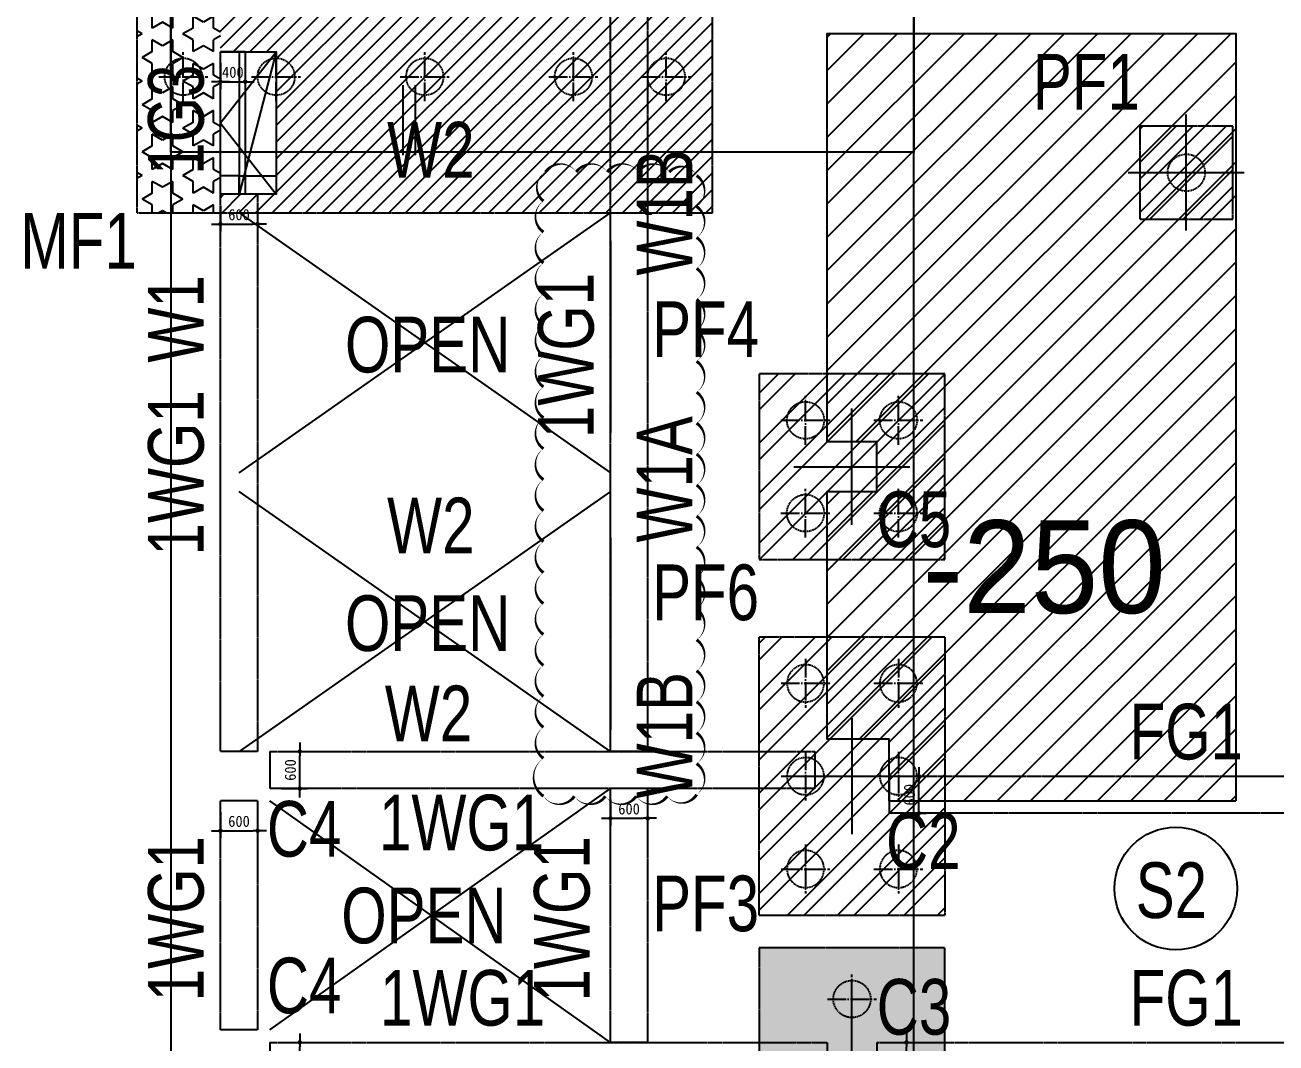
# Model space of a CAD drawing. Header units: millimetres. Extents: x -63681 to 183738, y 27655 to 152096.
# Drawn here: x 88997 to 109202, y 107795 to 124240 of the extents above; entities that cross this region are included whole.
import ezdxf
from ezdxf.enums import TextEntityAlignment as Align

# ---------------------------------------------------------------- set-up
doc = ezdxf.new("R2010")
doc.units = ezdxf.units.MM
doc.linetypes.add('ACAD_ISO04W100', pattern=[30, 24, -3, 0, -3])
doc.linetypes.add('HID', pattern=[2.3, 1.5, -0.8])
doc.layers.get('Defpoints').update_dxf_attribs({"color": 159})
for name, color, linetype in [('^DECK', 130, 'Continuous'), ('A-HAT', 251, 'Continuous'), ('A-OPEN', 1, 'Continuous'), ('A-TEXT-NOTE', 7, 'Continuous'), ('COLUMN-TEXT', 2, 'Continuous'), ('GIRDER-TEXT', 7, 'Continuous'), ('PILE', 4, 'HID'), ('S-FOOTING', 4, 'HID'), ('TXT-FOOTING', 4, 'HID'), ('TXT-SLAB', 6, 'Continuous'), ('WALL-TEXT', 6, 'Continuous'), ('기초패턴', 1, 'Continuous'), ('보(girder)', 7, 'HID'), ('슬래브라인', 7, 'Continuous')]:
    doc.layers.add(name, color=color, linetype=linetype)
doc.layers.add('NOPLOT', color=191, linetype='Continuous', plot=False)
doc.layers.add('printlayer', color=6, linetype='Continuous', plot=False)
doc.styles.add('Gdim', font='DotumChe.ttf')
doc.styles.add('Gtx', font='Dotum.ttf')
doc.dimstyles.new('Gdim200', dxfattribs={"dimscale": 200, "dimtxt": 3, "dimasz": 1.2, "dimexe": 2, "dimexo": 3, "dimgap": 1, "dimtad": 1, "dimdsep": 46, "dimlunit": 6, "dimtxsty": 'Gdim', "dimblk1": '_CIDOT', "dimblk2": '_CIDOT', "dimsah": 1, "dimcen": 2.5, "dimdle": 2, "dimclrd": 1, "dimclre": 1, "dimclrt": 3, "dimazin": 2, "dimtfac": 1, "dimtix": 1, "dimtmove": 2, "dimatfit": 3, "dimldrblk": '_CIDOT', "dimfxl": 2, "dimtolj": 1, "dimtzin": 0, "dimarcsym": 0})

# ---------------------------------------------------------------- blocks, each defined once
blk = doc.blocks.new('_CIDOT')
at = {"color": 0, "linetype": 'ByBlock'}
blk.add_line((2, 0), (-1, 0), dxfattribs=at)
at = {"color": 0, "linetype": 'ByBlock', "const_width": 0.5}
blk.add_lwpolyline([(-0.25, 0, 1), (0.25, 0, 1)], format="xyb", close=True, dxfattribs=at)
blk = doc.blocks.new('*D336')
at = {"layer": 'Defpoints', "color": 155, "lineweight": -2, "transparency": 16777216}
for p, q in [((-8525, 700), (-8105, 700)), ((-8225, 172), (-8225, 628)), ((-8525, 100), (-8105, 100))]:
    blk.add_line(p, q, dxfattribs=at)
at = {"layer": 'Defpoints', "color": 0, "transparency": 16777216}
for p in [(-8705, 700), (-8225, 700), (-8705, 100)]:
    blk.add_point(p, dxfattribs=at)
at = {"layer": 'Defpoints', "color": 155, "lineweight": -2, "transparency": 16777216, "xscale": 71.99999999999994, "yscale": 71.99999999999994, "zscale": 71.99999999999994}
for p, rotation in [((-8225, 700), 90), ((-8225, 100), 270)]:
    blk.add_blockref('_CIDOT', p, dxfattribs=dict(at, rotation=rotation))
at = {"layer": 'Defpoints', "color": 3, "transparency": 16777216, "insert": (-8376, 400), "char_height": 180, "attachment_point": 5, "rotation": 90, "style": 'Gdim'}
blk.add_mtext('\\A1;{\\C155;600}', dxfattribs=at)
blk = doc.blocks.new('*D268')
at = {"layer": 'Defpoints', "color": 155, "lineweight": -2, "transparency": 16777216}
for p, q in [((-1725, 700), (-1305, 700)), ((-1425, 172), (-1425, 628)), ((-1725, 100), (-1305, 100))]:
    blk.add_line(p, q, dxfattribs=at)
at = {"layer": 'Defpoints', "color": 0, "transparency": 16777216}
for p in [(-1905, 700), (-1425, 700), (-1905, 100)]:
    blk.add_point(p, dxfattribs=at)
at = {"layer": 'Defpoints', "color": 155, "lineweight": -2, "transparency": 16777216, "xscale": 71.99999999999994, "yscale": 71.99999999999994, "zscale": 71.99999999999994}
for p, rotation in [((-1425, 700), 90), ((-1425, 100), 270)]:
    blk.add_blockref('_CIDOT', p, dxfattribs=dict(at, rotation=rotation))
at = {"layer": 'Defpoints', "color": 3, "transparency": 16777216, "insert": (-1576, 400), "char_height": 180, "attachment_point": 5, "rotation": 90, "style": 'Gdim'}
blk.add_mtext('\\A1;{\\C155;600}', dxfattribs=at)
blk = doc.blocks.new('*D338')
at = {"layer": 'Defpoints', "color": 155, "lineweight": -2, "transparency": 16777216}
for p, q in [((-1725, 700), (-1305, 700)), ((-1425, 172), (-1425, 628)), ((-1725, 100), (-1305, 100))]:
    blk.add_line(p, q, dxfattribs=at)
at = {"layer": 'Defpoints', "color": 0, "transparency": 16777216}
for p in [(-1905, 700), (-1425, 700), (-1905, 100)]:
    blk.add_point(p, dxfattribs=at)
at = {"layer": 'Defpoints', "color": 155, "lineweight": -2, "transparency": 16777216, "xscale": 71.99999999999994, "yscale": 71.99999999999994, "zscale": 71.99999999999994}
for p, rotation in [((-1425, 700), 90), ((-1425, 100), 270)]:
    blk.add_blockref('_CIDOT', p, dxfattribs=dict(at, rotation=rotation))
at = {"layer": 'Defpoints', "color": 3, "transparency": 16777216, "insert": (-1576, 400), "char_height": 180, "attachment_point": 5, "rotation": 90, "style": 'Gdim'}
blk.add_mtext('\\A1;{\\C155;600}', dxfattribs=at)
blk = doc.blocks.new('*D210')
at = {"layer": 'Defpoints', "color": 155, "lineweight": -2, "transparency": 16777216}
for p, q in [((-1725, 700), (-1305, 700)), ((-1425, 172), (-1425, 628)), ((-1725, 100), (-1305, 100))]:
    blk.add_line(p, q, dxfattribs=at)
at = {"layer": 'Defpoints', "color": 0, "transparency": 16777216}
for p in [(-1905, 700), (-1425, 700), (-1905, 100)]:
    blk.add_point(p, dxfattribs=at)
at = {"layer": 'Defpoints', "color": 155, "lineweight": -2, "transparency": 16777216, "xscale": 71.99999999999994, "yscale": 71.99999999999994, "zscale": 71.99999999999994}
for p, rotation in [((-1425, 700), 90), ((-1425, 100), 270)]:
    blk.add_blockref('_CIDOT', p, dxfattribs=dict(at, rotation=rotation))
at = {"layer": 'Defpoints', "color": 3, "transparency": 16777216, "insert": (-1576, 400), "char_height": 180, "attachment_point": 5, "rotation": 90, "style": 'Gdim'}
blk.add_mtext('\\A1;{\\C155;600}', dxfattribs=at)
blk = doc.blocks.new('*D322')
at = {"layer": 'Defpoints', "color": 155, "lineweight": -2, "transparency": 16777216}
for p, q in [((-1725, 700), (-1305, 700)), ((-1425, 172), (-1425, 628)), ((-1725, 100), (-1305, 100))]:
    blk.add_line(p, q, dxfattribs=at)
at = {"layer": 'Defpoints', "color": 0, "transparency": 16777216}
for p in [(-1905, 700), (-1425, 700), (-1905, 100)]:
    blk.add_point(p, dxfattribs=at)
at = {"layer": 'Defpoints', "color": 155, "lineweight": -2, "transparency": 16777216, "xscale": 71.99999999999994, "yscale": 71.99999999999994, "zscale": 71.99999999999994}
for p, rotation in [((-1425, 700), 90), ((-1425, 100), 270)]:
    blk.add_blockref('_CIDOT', p, dxfattribs=dict(at, rotation=rotation))
at = {"layer": 'Defpoints', "color": 3, "transparency": 16777216, "insert": (-1576, 400), "char_height": 180, "attachment_point": 5, "rotation": 90, "style": 'Gdim'}
blk.add_mtext('\\A1;{\\C155;600}', dxfattribs=at)
blk = doc.blocks.new('*D320')
at = {"layer": 'Defpoints', "color": 155, "lineweight": -2, "transparency": 16777216}
for p, q in [((-1725, 700), (-1305, 700)), ((-1425, 172), (-1425, 628)), ((-1725, 100), (-1305, 100))]:
    blk.add_line(p, q, dxfattribs=at)
at = {"layer": 'Defpoints', "color": 0, "transparency": 16777216}
for p in [(-1905, 700), (-1425, 700), (-1905, 100)]:
    blk.add_point(p, dxfattribs=at)
at = {"layer": 'Defpoints', "color": 155, "lineweight": -2, "transparency": 16777216, "xscale": 71.99999999999994, "yscale": 71.99999999999994, "zscale": 71.99999999999994}
for p, rotation in [((-1425, 700), 90), ((-1425, 100), 270)]:
    blk.add_blockref('_CIDOT', p, dxfattribs=dict(at, rotation=rotation))
at = {"layer": 'Defpoints', "color": 3, "transparency": 16777216, "insert": (-1576, 400), "char_height": 180, "attachment_point": 5, "rotation": 90, "style": 'Gdim'}
blk.add_mtext('\\A1;{\\C155;600}', dxfattribs=at)
blk = doc.blocks.new('파일')
at = {"color": 1, "linetype": 'ACAD_ISO04W100'}
for p, q in [((16279.4, 3764.4), (16279.4, 3827.6)), ((16247.7, 3796), (16311, 3796))]:
    blk.add_line(p, q, dxfattribs=at)
at = {"layer": 'PILE'}
blk.add_circle((16279.4, 3796), 24, dxfattribs=at)
blk = doc.blocks.new('D600(2.5)PF4')
blk.add_lwpolyline([(31483, -271854), (31483, -274854), (34483, -274854), (34483, -271854), (31483, -271854)])
at = {"layer": 'NOPLOT'}
for p, q in [((32983, -274291), (32983, -272416)), ((32045, -273354), (33920, -273354))]:
    blk.add_line(p, q, dxfattribs=at)
at = {"xscale": 12.50000000000909, "yscale": 12.50000000000909, "zscale": 12.50000000000909}
for p in [(-171260, -320054), (-169760, -320054), (-171260, -321554), (-169760, -321554)]:
    blk.add_blockref('파일', p, dxfattribs=at)
blk = doc.blocks.new('D600(2.5)PF3')
blk.add_lwpolyline([(49397, -264096), (49397, -267096), (52397, -267096), (52397, -264096), (49397, -264096)])
at = {"layer": 'NOPLOT'}
for p, q in [((50897, -266770), (50897, -264865)), ((49960, -265821), (51835, -265821))]:
    blk.add_line(p, q, dxfattribs=at)
at = {"xscale": 12.50000000000909, "yscale": 12.50000000000909, "zscale": 12.50000000000909}
for p in [(-152595, -312371), (-153345, -313721), (-151845, -313721)]:
    blk.add_blockref('파일', p, dxfattribs=at)
blk = doc.blocks.new('D600(2.5)PF6')
blk.add_lwpolyline([(49397, -271104), (49397, -275604), (52397, -275604), (52397, -271104), (49397, -271104)])
at = {"layer": 'NOPLOT'}
for p, q in [((50897, -274291), (50897, -272416)), ((49960, -273354), (51835, -273354))]:
    blk.add_line(p, q, dxfattribs=at)
at = {"xscale": 12.50000000000909, "yscale": 12.50000000000909, "zscale": 12.50000000000909}
for p in [(-153345, -319304), (-151845, -319304), (-153345, -320804), (-151845, -320804), (-153345, -322304), (-151845, -322304)]:
    blk.add_blockref('파일', p, dxfattribs=at)
blk = doc.blocks.new('*D291')
at = {"layer": 'Defpoints', "color": 155, "lineweight": -2, "transparency": 16777216}
for p, q in [((-2125, 700), (-1705, 700)), ((-1825, 172), (-1825, 628)), ((-2125, 100), (-1705, 100))]:
    blk.add_line(p, q, dxfattribs=at)
at = {"layer": 'Defpoints', "color": 0, "transparency": 16777216}
for p in [(-2305, 700), (-1825, 700), (-2305, 100)]:
    blk.add_point(p, dxfattribs=at)
at = {"layer": 'Defpoints', "color": 155, "lineweight": -2, "transparency": 16777216, "xscale": 71.99999999999994, "yscale": 71.99999999999994, "zscale": 71.99999999999994}
for p, rotation in [((-1825, 700), 90), ((-1825, 100), 270)]:
    blk.add_blockref('_CIDOT', p, dxfattribs=dict(at, rotation=rotation))
at = {"layer": 'Defpoints', "color": 3, "transparency": 16777216, "insert": (-1976, 400), "char_height": 180, "attachment_point": 5, "rotation": 90, "style": 'Gdim'}
blk.add_mtext('\\A1;{\\C155;600}', dxfattribs=at)
blk = doc.blocks.new('D600(2.5)PF1')
blk.add_lwpolyline([(32233, -266553), (33733, -266553), (33733, -265053), (32233, -265053), (32233, -266553)])
at = {"layer": 'printlayer'}
for p, q in [((32983, -266740), (32983, -264865)), ((32045, -265803), (33920, -265803))]:
    blk.add_line(p, q, dxfattribs=at)
at = {"xscale": 12.50000000000909, "yscale": 12.50000000000909, "zscale": 12.50000000000909}
blk.add_blockref('파일', (-170510, -313253), dxfattribs=at)
blk = doc.blocks.new('A$Cecc8fa15')
at = {"layer": '기초패턴'}
h = blk.add_hatch(dxfattribs=at)
h.set_pattern_fill('ANSI31', color=256, scale=60)
h.set_pattern_definition([(45, (-385073.9, -148605.02), (-134.70384, 134.70384), [])])
h.paths.add_polyline_path([(41800, -7700), (49000, -7700), (49000, -12450), (41800, -12450)])
h.paths.add_polyline_path([(41800, -27400), (41800, -27100), (42700, -27100), (42711, -24805), (41800, -24800), (41800, -18900), (49750, -18900), (49750, -27400)])
h.paths.add_polyline_path([(49900, -22750), (54100, -22750), (54100, -18250), (49900, -18250)])
h.paths.add_polyline_path([(50500, -11000), (53500, -11000), (53500, -8000), (50500, -8000)])
h.paths.add_polyline_path([(50500, -6750), (53500, -6750), (53500, -2250), (50500, -2250)])
h.paths.add_polyline_path([(61300, -6750), (64300, -6750), (64300, -2250), (61300, -2250)])
h.paths.add_polyline_path([(61300, -11000), (64300, -11000), (64300, -8000), (61300, -8000)])
h.paths.add_polyline_path([(60550, -23500), (65050, -23500), (65050, -17500), (60550, -17500)])
h.paths.add_polyline_path([(56650, -15000), (58150, -15000), (58150, -13500), (56650, -13500)])
h.paths.add_polyline_path([(67450, -15000), (68950, -15000), (68950, -13500), (67450, -13500)])
h.paths.add_polyline_path([(72100, -11000), (75100, -11000), (75100, -8000), (72100, -8000)])
h.paths.add_polyline_path([(72100, -6750), (75100, -6750), (75100, -2250), (72100, -2250)])
h.paths.add_polyline_path([(78250, -6500), (79750, -6500), (79750, -8000), (78250, -8000)])
h.paths.add_polyline_path([(78250, -15000), (79750, -15000), (79750, -13500), (78250, -13500)])
h.paths.add_polyline_path([(71350, -23500), (75850, -23500), (75850, -17500), (71350, -17500)])
h.paths.add_polyline_path([(67450, -27500), (68950, -27500), (68950, -26000), (67450, -26000)])
h.paths.add_polyline_path([(61300, -33000), (64300, -33000), (64300, -30000), (61300, -30000)])
h.paths.add_polyline_path([(61300, -34250), (64300, -34250), (64300, -38750), (61300, -38750)])
h.paths.add_polyline_path([(50500, -43525), (53500, -43525), (53500, -46525), (50500, -46525)])
h.paths.add_polyline_path([(47250, -46300), (48750, -46300), (48750, -43300), (47250, -43300)])
h.paths.add_polyline_path([(72100, -38750), (75100, -38750), (75100, -34250), (72100, -34250)])
h.paths.add_polyline_path([(72100, -33000), (75100, -33000), (75100, -30000), (72100, -30000)])
h.paths.add_polyline_path([(78250, -27500), (79750, -27500), (79750, -26000), (78250, -26000)])
h.paths.add_polyline_path([(82900, -30000), (85900, -30000), (85900, -33000), (82900, -33000)])
h.paths.add_polyline_path([(89050, -27500), (90550, -27500), (90550, -26000), (89050, -26000)])
h.paths.add_polyline_path([(93700, -33000), (96700, -33000), (96700, -30000), (93700, -30000)])
h.paths.add_polyline_path([(99850, -27500), (101350, -27500), (101350, -26000), (99850, -26000)])
h.paths.add_polyline_path([(104500, -33000), (107500, -33000), (107500, -30000), (104500, -30000)])
h.paths.add_polyline_path([(119800, -36400), (127000, -36400), (127000, -29700), (119800, -29700)])
h.paths.add_polyline_path([(114100, -46300), (115600, -46300), (115600, -43300), (114100, -43300)])
h.paths.add_polyline_path([(119175, -46300), (122175, -46300), (122175, -43300), (119175, -43300)])
h.paths.add_polyline_path([(102050, -55700), (103550, -55700), (103550, -52700), (102050, -52700)])
h.paths.add_polyline_path([(107525, -55700), (110525, -55700), (110525, -52700), (107525, -52700)])
h.paths.add_polyline_path([(114100, -51350), (115600, -51350), (115600, -49850), (114100, -49850)])
h.paths.add_polyline_path([(119175, -55700), (122175, -55700), (122175, -52700), (119175, -52700)])
h.paths.add_polyline_path([(114100, -58350), (115600, -58350), (115600, -56850), (114100, -56850)])
h.paths.add_polyline_path([(107525, -62500), (110525, -62500), (110525, -59500), (107525, -59500)])
h.paths.add_polyline_path([(102050, -62500), (103550, -62500), (103550, -59500), (102050, -59500)])
h.paths.add_polyline_path([(119175, -60400), (122175, -60400), (122175, -57400), (119175, -57400)])
h.paths.add_polyline_path([(119175, -62500), (122175, -62500), (122175, -61000), (119175, -61000)])
h.paths.add_polyline_path([(114100, -65500), (115600, -65500), (115600, -64000), (114100, -64000)])
h.paths.add_polyline_path([(107525, -70000), (110525, -70000), (110525, -67000), (107525, -67000)])
h.paths.add_polyline_path([(102050, -70000), (103550, -70000), (103550, -67000), (102050, -67000)])
h.paths.add_polyline_path([(119175, -70000), (122175, -70000), (122175, -67000), (119175, -67000)])
h.paths.add_polyline_path([(51250, -66300), (52750, -66300), (52750, -69300), (51250, -69300)])
h = blk.add_hatch(dxfattribs=at)
h.set_pattern_fill('STARS', color=256, scale=60, angle=90)
h.set_pattern_definition([(90, (-385073.9, -148605.02), (-329.95568, 2e-14), [190.5, -190.5]), (150, (-385073.9, -148605.02), (-164.97784, -285.75), [190.5, -190.5]), (210, (-385238.87, -148509.77), (164.97784, -285.75), [190.5, -190.5])])
h.paths.add_polyline_path([(40450, -27400), (40450, -18900), (41800, -18900), (41800, -24800), (41800, -27100), (41800, -27100), (41800, -27400)])
h = blk.add_hatch(dxfattribs=at)
h.set_pattern_fill('ANSI32', color=256, scale=60)
h.set_pattern_definition([(45, (-385073.9, -148605), (-404.1115, 404.1115), []), (45, (-384804.5, -148605), (-404.1115, 404.1115), [])])
h.paths.add_polyline_path([(50500, -30000), (53500, -30000), (53500, -33000), (50500, -33000)])
h.paths.add_polyline_path([(50500, -38750), (53500, -38750), (53500, -34250), (50500, -34250)])
h.paths.add_polyline_path([(56650, -26000), (58150, -26000), (58150, -27500), (56650, -27500)])
h.paths.add_polyline_path([(110650, -26000), (112150, -26000), (112150, -27500), (110650, -27500)])
h.paths.add_polyline_path([(115300, -30000), (118300, -30000), (118300, -33000), (115300, -33000)])
h = blk.add_hatch(dxfattribs=at)
h.set_pattern_fill('AR-B88', color=256, scale=3, angle=90)
h.set_pattern_definition([(90, (-385073.9, -148605), (-609.6, 4e-14), []), (180, (-385073.9, -148605.02), (-609.6, -304.8), [609.6, -609.6])])
h.paths.add_polyline_path([(50500, -39275), (53500, -39275), (53500, -42275), (50500, -42275)])
h.paths.add_polyline_path([(61300, -43525), (64300, -43525), (64300, -46525), (61300, -46525)], flags=17)
h.paths.add_polyline_path([(72100, -43525), (75100, -43525), (75100, -46525), (72100, -46525)], flags=17)
h.paths.add_polyline_path([(82900, -43525), (85900, -43525), (85900, -46525), (82900, -46525)], flags=17)
h.paths.add_polyline_path([(93400, -43800), (103300, -43800), (103300, -48700), (93400, -48700)])
h.paths.add_polyline_path([(93700, -70000), (96700, -70000), (96700, -67000), (93700, -67000)])
h.paths.add_polyline_path([(82900, -66650), (85900, -66650), (85900, -69650), (82900, -69650)])
h.paths.add_polyline_path([(72100, -69300), (75100, -69300), (75100, -66300), (72100, -66300)], flags=17)
h.paths.add_polyline_path([(61300, -66300), (64300, -66300), (64300, -69300), (61300, -69300)], flags=17)
h.paths.add_polyline_path([(97900, -68600), (96700, -68600), (96700, -69500), (100000, -69500), (100000, -49550), (60000, -49550), (60000, -41500), (58500, -41500), (58500, -68300), (61300, -68300), (61300, -67400), (60100, -67400), (60100, -64900), (61300, -64900), (61300, -66300), (64300, -66300), (64300, -68300), (72100, -68300), (72100, -66300), (75100, -66300), (75100, -68300), (82900, -68300), (82900, -66650), (85900, -66650), (85900, -69500), (93700, -69500), (93700, -67000), (96700, -67000), (96700, -66100), (97900, -66100)])
for p, q in [((42700, -24805), (41800, -25950)), ((41800, -25950), (42700, -27100))]:
    blk.add_line(p, q, dxfattribs=at)
at = {"layer": '기초패턴', "elevation": 0}
blk.add_lwpolyline([(41800, -24800), (42700, -24800), (42700, -27100), (42100, -27100), (42100, -26800), (41800, -26800)], close=True, dxfattribs=at)
blk = doc.blocks.new('*D216')
at = {"layer": 'Defpoints', "color": 155, "lineweight": -2, "transparency": 16777216}
for p, q in [((-1425, 672), (-1425, 744)), ((-1725, 600), (-1305, 600)), ((-1425, 200), (-1425, 600)), ((-1725, 200), (-1305, 200)), ((-1425, 128), (-1425, 56))]:
    blk.add_line(p, q, dxfattribs=at)
at = {"layer": 'Defpoints', "color": 0, "transparency": 16777216}
for p in [(-1905, 600), (-1425, 600), (-1905, 200)]:
    blk.add_point(p, dxfattribs=at)
at = {"layer": 'Defpoints', "color": 155, "lineweight": -2, "transparency": 16777216, "xscale": 71.99999999999994, "yscale": 71.99999999999994, "zscale": 71.99999999999994}
for p, rotation in [((-1425, 600), 270), ((-1425, 200), 90)]:
    blk.add_blockref('_CIDOT', p, dxfattribs=dict(at, rotation=rotation))
at = {"layer": 'Defpoints', "color": 3, "transparency": 16777216, "insert": (-1576, 400), "char_height": 180, "attachment_point": 5, "rotation": 90, "style": 'Gdim'}
blk.add_mtext('\\A1;{\\C155;400}', dxfattribs=at)
blk = doc.blocks.new('*U337')
at = {"layer": 'Defpoints'}
for p, q in [((-8705.451, 700), (-8705.451, 100)), ((6794.549, 700), (6794.549, 100))]:
    blk.add_line(p, q, dxfattribs=at)
at = {"layer": '보(girder)'}
for p, q in [((-8705.451, 700), (6794.549, 700)), ((6794.549, 100), (-8705.451, 100))]:
    blk.add_line(p, q, dxfattribs=at)
at = {"layer": 'Defpoints'}
dim = blk.add_linear_dim(base=(-8225.451, 700), p1=(-8705.451, 100), p2=(-8705.451, 700), angle=90, text='{\\C155;<>}', dimstyle='Gdim200', override={"dimscale": 60, "dimzin": 8, "dimclrd": 155, "dimclre": 155}, dxfattribs=at)
dim.commit()
dim.dimension.update_dxf_attribs({"geometry": '*D336', "text_midpoint": (-8375.571, 400)})
blk = doc.blocks.new('*U269')
at = {"layer": 'Defpoints'}
for p, q in [((-1905.451, 700), (-1905.451, 100)), ((6894.549, 700), (6894.549, 100))]:
    blk.add_line(p, q, dxfattribs=at)
at = {"layer": '보(girder)'}
for p, q in [((-1905.451, 700), (6894.549, 700)), ((6894.549, 100), (-1905.451, 100))]:
    blk.add_line(p, q, dxfattribs=at)
at = {"layer": 'Defpoints'}
dim = blk.add_linear_dim(base=(-1425.451, 700), p1=(-1905.451, 100), p2=(-1905.451, 700), angle=90, text='{\\C155;<>}', dimstyle='Gdim200', override={"dimscale": 60, "dimzin": 8, "dimclrd": 155, "dimclre": 155}, dxfattribs=at)
dim.commit()
dim.dimension.update_dxf_attribs({"geometry": '*D268', "text_midpoint": (-1575.571, 400)})
blk = doc.blocks.new('*U339')
at = {"layer": 'Defpoints'}
for p, q in [((-1905.451, 700), (-1905.451, 100)), ((7694.549, 700), (7694.549, 100))]:
    blk.add_line(p, q, dxfattribs=at)
at = {"layer": '보(girder)'}
for p, q in [((-1905.451, 700), (7694.549, 700)), ((7694.549, 100), (-1905.451, 100))]:
    blk.add_line(p, q, dxfattribs=at)
at = {"layer": 'Defpoints'}
dim = blk.add_linear_dim(base=(-1425.451, 700), p1=(-1905.451, 100), p2=(-1905.451, 700), angle=90, text='{\\C155;<>}', dimstyle='Gdim200', override={"dimscale": 60, "dimzin": 8, "dimclrd": 155, "dimclre": 155}, dxfattribs=at)
dim.commit()
dim.dimension.update_dxf_attribs({"geometry": '*D338', "text_midpoint": (-1575.571, 400)})
blk = doc.blocks.new('*U211')
at = {"layer": 'Defpoints'}
for p, q in [((-1905.451, 700), (-1905.451, 100)), ((8094.549, 700), (8094.549, 100))]:
    blk.add_line(p, q, dxfattribs=at)
at = {"layer": '보(girder)'}
for p, q in [((-1905.451, 700), (8094.549, 700)), ((8094.549, 100), (-1905.451, 100))]:
    blk.add_line(p, q, dxfattribs=at)
at = {"layer": 'Defpoints'}
dim = blk.add_linear_dim(base=(-1425.451, 700), p1=(-1905.451, 100), p2=(-1905.451, 700), angle=90, text='{\\C155;<>}', dimstyle='Gdim200', override={"dimscale": 60, "dimzin": 8, "dimclrd": 155, "dimclre": 155}, dxfattribs=at)
dim.commit()
dim.dimension.update_dxf_attribs({"geometry": '*D210', "text_midpoint": (-1575.571, 400)})
blk = doc.blocks.new('*U323')
at = {"layer": 'Defpoints'}
for p, q in [((-1905.451, 700), (-1905.451, 100)), ((7094.549, 700), (7094.549, 100))]:
    blk.add_line(p, q, dxfattribs=at)
at = {"layer": '보(girder)'}
for p, q in [((-1905.451, 700), (7094.549, 700)), ((7094.549, 100), (-1905.451, 100))]:
    blk.add_line(p, q, dxfattribs=at)
at = {"layer": 'Defpoints'}
dim = blk.add_linear_dim(base=(-1425.451, 700), p1=(-1905.451, 100), p2=(-1905.451, 700), angle=90, text='{\\C155;<>}', dimstyle='Gdim200', override={"dimscale": 60, "dimzin": 8, "dimclrd": 155, "dimclre": 155}, dxfattribs=at)
dim.commit()
dim.dimension.update_dxf_attribs({"geometry": '*D322', "text_midpoint": (-1575.571, 400)})
blk = doc.blocks.new('*U321')
at = {"layer": 'Defpoints'}
for p, q in [((-1905.451, 700), (-1905.451, 100)), ((1794.549, 700), (1794.549, 100))]:
    blk.add_line(p, q, dxfattribs=at)
at = {"layer": '보(girder)'}
for p, q in [((-1905.451, 700), (1794.549, 700)), ((1794.549, 100), (-1905.451, 100))]:
    blk.add_line(p, q, dxfattribs=at)
at = {"layer": 'Defpoints'}
dim = blk.add_linear_dim(base=(-1425.451, 700), p1=(-1905.451, 100), p2=(-1905.451, 700), angle=90, text='{\\C155;<>}', dimstyle='Gdim200', override={"dimscale": 60, "dimzin": 8, "dimclrd": 155, "dimclre": 155}, dxfattribs=at)
dim.commit()
dim.dimension.update_dxf_attribs({"geometry": '*D320', "text_midpoint": (-1575.571, 400)})
blk = doc.blocks.new('*U292')
at = {"layer": 'Defpoints'}
for p, q in [((-2305.451, 700), (-2305.451, 100)), ((1794.549, 700), (1794.549, 100))]:
    blk.add_line(p, q, dxfattribs=at)
at = {"layer": '보(girder)'}
for p, q in [((-2305.451, 700), (1794.549, 700)), ((1794.549, 100), (-2305.451, 100))]:
    blk.add_line(p, q, dxfattribs=at)
at = {"layer": 'Defpoints'}
dim = blk.add_linear_dim(base=(-1825.451, 700), p1=(-2305.451, 100), p2=(-2305.451, 700), angle=90, text='{\\C155;<>}', dimstyle='Gdim200', override={"dimscale": 60, "dimzin": 8, "dimclrd": 155, "dimclre": 155}, dxfattribs=at)
dim.commit()
dim.dimension.update_dxf_attribs({"geometry": '*D291', "text_midpoint": (-1975.571, 400)})
blk = doc.blocks.new('*U217')
at = {"layer": 'Defpoints'}
for p, q in [((-1905.451, 600), (-1905.451, 200)), ((394.549, 600), (394.549, 200))]:
    blk.add_line(p, q, dxfattribs=at)
at = {"layer": '보(girder)'}
for p, q in [((-1905.451, 600), (394.549, 600)), ((394.549, 200), (-1905.451, 200))]:
    blk.add_line(p, q, dxfattribs=at)
at = {"layer": 'Defpoints'}
dim = blk.add_linear_dim(base=(-1425.451, 600), p1=(-1905.451, 200), p2=(-1905.451, 600), angle=90, text='{\\C155;<>}', dimstyle='Gdim200', override={"dimscale": 60, "dimzin": 8, "dimclrd": 155, "dimclre": 155}, dxfattribs=at)
dim.commit()
dim.dimension.update_dxf_attribs({"geometry": '*D216', "text_midpoint": (-1575.571, 400)})

msp = doc.modelspace()

# ---------------------------------------------------------------- hatches: boundary and pattern name
at = {"layer": 'A-HAT'}
h = msp.add_hatch(dxfattribs=at)
h.set_pattern_fill('ANSI31', color=256, scale=120)
h.paths.add_polyline_path([(102953.571, 111705.018), (108553.571, 111705.018), (108553.571, 124105.018), (101953.571, 124105.018), (101953.571, 117505.018), (102753.571, 117505.018), (102753.571, 116705.018), (101953.571, 116705.018), (101953.571, 112705.018), (102953.571, 112705.018)])

# ---------------------------------------------------------------- linework, layer by layer
at = {"layer": '^DECK', "color": 0}
msp.add_circle((107583.971, 110289.523), 990.918, dxfattribs=at)
at = {"layer": 'A-OPEN', "linetype": 'Continuous'}
msp.add_line((93053.571, 123805.018), (92453.571, 121505.018, 0), dxfattribs=at)
at = {"layer": 'A-OPEN'}
for p, q in [((92453.571, 117005.018), (98453.571, 121205.018)), ((92453.571, 121205.018), (98453.571, 117005.018)), ((98453.571, 116705.018), (92453.571, 112505.018)), ((98453.571, 112505.018), (92453.571, 116705.018)), ((92953.571, 108005.018), (98453.571, 111905.018)), ((98453.571, 107805.018), (92953.571, 111705.018))]:
    msp.add_line(p, q, dxfattribs=at)
at = {"layer": 'NOPLOT'}
for p, q in [((93053.571, 123805.018), (93053.571, 121805.018, 0)), ((92453.571, 121805.018), (93053.571, 121805.018))]:
    msp.add_line(p, q, dxfattribs=at)
for points in [[(91353.571, 150005.016), (103353.572, 150005.016), (103353.572, 122185.016), (91353.571, 122185.016)], [(103353.572, 130305.016), (91353.571, 130305.016), (91353.571, 102485.016), (103353.572, 102485.016)]]:
    msp.add_lwpolyline(points, close=True, dxfattribs=at)
msp.add_lwpolyline([(97370.673, 111781.121, 0, 50, 0.52056705), (97870.673, 111781.121, 0, 50, 0.52056705), (98370.673, 111781.121, 0, 50, 0.52056705), (98870.673, 111781.121, 0, 50, 0.52056705), (99370.673, 111781.121, 0, 50, 0.52056705), (99844.192, 111807.603, 0, 50, 0.52056705), (99844.192, 112307.603, 0, 50, 0.52056705), (99844.192, 112807.603, 0, 50, 0.52056705), (99844.192, 113307.603, 0, 50, 0.52056705), (99844.192, 113807.603, 0, 50, 0.52056705), (99844.192, 114307.603, 0, 50, 0.52056705), (99844.192, 114807.603, 0, 50, 0.52056705), (99844.192, 115307.603, 0, 50, 0.52056705), (99844.192, 115807.603, 0, 50, 0.52056705), (99844.192, 116307.603, 0, 50, 0.52056705), (99844.192, 116807.603, 0, 50, 0.52056705), (99844.192, 117307.603, 0, 50, 0.52056705), (99844.192, 117807.603, 0, 50, 0.52056705), (99844.192, 118307.603, 0, 50, 0.52056705), (99844.192, 118807.603, 0, 50, 0.52056705), (99844.192, 119307.603, 0, 50, 0.52056705), (99844.192, 119807.603, 0, 50, 0.52056705), (99844.192, 120307.603, 0, 50, 0.52056705), (99844.192, 120807.603, 0, 50, 0.52056705), (99844.192, 121307.603, 0, 50, 0.52056705), (99844.192, 121807.603, 0, 50, 0.52056705), (99401.252, 121864.663, 0, 50, 0.52056705), (98901.252, 121864.663, 0, 50, 0.52056705), (98401.252, 121864.663, 0, 50, 0.52056705), (97901.252, 121864.663, 0, 50, 0.52056705), (97401.252, 121864.663, 0, 50, 0.52056705), (97370.673, 121395.241, 0, 50, 0.52056705), (97370.673, 120895.241, 0, 50, 0.52056705), (97370.673, 120395.241, 0, 50, 0.52056705), (97370.673, 119895.241, 0, 50, 0.52056705), (97370.673, 119395.241, 0, 50, 0.52056705), (97370.673, 118895.241, 0, 50, 0.52056705), (97370.673, 118395.241, 0, 50, 0.52056705), (97370.673, 117895.241, 0, 50, 0.52056705), (97370.673, 117395.241, 0, 50, 0.52056705), (97370.673, 116895.241, 0, 50, 0.52056705), (97370.673, 116395.241, 0, 50, 0.52056705), (97370.673, 115895.241, 0, 50, 0.52056705), (97370.673, 115395.241, 0, 50, 0.52056705), (97370.673, 114895.241, 0, 50, 0.52056705), (97370.673, 114395.241, 0, 50, 0.52056705), (97370.673, 113895.241, 0, 50, 0.52056705), (97370.673, 113395.241, 0, 50, 0.52056705), (97370.673, 112895.241, 0, 50, 0.52056705), (97370.673, 112395.241, 0, 50, 0.52056705)], format="xyseb", close=True, dxfattribs=at)
at = {"layer": 'S-FOOTING', "elevation": 0}
msp.add_lwpolyline([(90803.571, 129705.018), (90803.571, 121205.018), (100103.571, 121205.018), (100103.571, 129705.018)], close=True, dxfattribs=at)
at = {"layer": '슬래브라인'}
for p, q in [((92453.571, 123805.018, 0), (92453.571, 121505.018, 0)), ((93053.571, 123805.018, 0), (93053.571, 121505.018, 0)), ((95103.571, 122140.018, 0), (95103.571, 123270.018)), ((95303.571, 122140.018, 0), (95303.571, 123270.018)), ((98453.571, 120755.018), (98453.571, 117655.018)), ((98453.571, 115955.018), (98453.571, 112855.018)), ((102953.571, 111705.018), (108553.571, 111705.018))]:
    msp.add_line(p, q, dxfattribs=at)
msp.add_lwpolyline([(102953.571, 111705.018), (102953.571, 112705.018), (101953.571, 112705.018), (101953.571, 116705.018), (102753.571, 116705.018), (102753.571, 117505.018), (101953.571, 117505.018), (101953.571, 124105.018), (108553.571, 124105.018), (108553.571, 111705.018)], dxfattribs=at)

# ---------------------------------------------------------------- block references
at = {"xscale": 12.50000000000909, "yscale": 12.50000000000909, "zscale": 12.50000000000909}
for p in [(-111938.753, 75955.017), (-110438.753, 75955.017), (-105638.365, 75955.017, 0), (-104138.365, 75955.017, 0)]:
    msp.add_blockref('파일', p, dxfattribs=at)
at = {"layer": 'PILE', "xscale": 12.50000000000909, "yscale": 12.50000000000909, "zscale": 12.50000000000909}
msp.add_blockref('파일', (-108038.746, 75955.017), dxfattribs=at)
at = {"layer": 'S-FOOTING'}
for name, p in [('D600(2.5)PF1', (74770.827, 387657.961)), ('D600(2.5)PF4', (69370.827, 390458.653)), ('D600(2.5)PF3', (51456.191, 373425.961))]:
    msp.add_blockref(name, p, dxfattribs=at)
at = {"layer": 'S-FOOTING', "xscale": -1.000000000000001, "rotation": 180}
msp.add_blockref('D600(2.5)PF6', (51456.191, -161248.618), dxfattribs=at)
at = {"layer": '기초패턴'}
msp.add_blockref('A$Cecc8fa15', (50353.571, 148605.018), dxfattribs=at)
at = {"layer": '보(girder)', "rotation": 270}
for name, p in [('*U337', (98353.571, 119299.567)), ('*U217', (91953.571, 121899.567)), ('*U323', (92053.571, 119599.567)), ('*U292', (98353.571, 109599.567)), ('*U321', (92053.571, 109799.567))]:
    msp.add_blockref(name, p, dxfattribs=at)
at = {"layer": '보(girder)'}
for name, p in [('*U269', (94859.022, 111805.018)), ('*U339', (104859.022, 111405.018)), ('*U323', (94859.022, 107105.018)), ('*U211', (104659.022, 107105.018))]:
    msp.add_blockref(name, p, dxfattribs=at)

# ---------------------------------------------------------------- texts
at = {"layer": 'A-TEXT-NOTE', "style": 'Gtx', "width": 0.8}
for p in [(95499.891, 119076.865), (95499.891, 114576.865), (95440.106, 109854.533)]:
    msp.add_text('OPEN', height=900, dxfattribs=at).set_placement(p, align=Align.MIDDLE_CENTER)
at = {"layer": 'COLUMN-TEXT', "color": 3, "style": 'Gtx', "width": 0.8}
for s, p in [('C5', (102753.571, 116705.018)), ('C4', (92903.571, 111705.085)), ('C2', (102903.571, 111505.085)), ('C4', (92903.571, 109174.16)), ('C3', (102753.571, 108829.77))]:
    msp.add_text(s, height=900, dxfattribs=at).set_placement(p, align=Align.TOP_LEFT)
at = {"layer": 'GIRDER-TEXT', "style": 'Gtx', "width": 0.8}
for s, p in [('1G3', (92153.571, 122709.905)), ('1WG1', (98452.211, 118900.058)), ('1WG1', (92153.571, 117005.018)), ('1WG1', (92153.571, 109803.419)), ('1WG1', (98386.9, 109799.834))]:
    msp.add_text(s, height=900, rotation=90, dxfattribs=at).set_placement(p, align=Align.BOTTOM_CENTER)
for s, p in [('FG1', (107753.571, 112105.018)), ('1WG1', (96065.397, 107805.018)), ('FG1', (107753.571, 107805.018))]:
    msp.add_text(s, height=900, dxfattribs=at).set_placement(p, align=Align.BOTTOM_CENTER)
msp.add_text('1WG1', height=900, dxfattribs=at).set_placement((96048.991, 111805.767), align=Align.TOP_CENTER)
at = {"layer": 'NOPLOT', "style": 'Gtx'}
msp.add_text('-250', height=1500, dxfattribs=at).set_placement((105459.371, 115489.385, 0), align=Align.MIDDLE_CENTER)
at = {"layer": 'TXT-FOOTING', "style": 'Gtx', "width": 0.8}
for s, p in [('PF1', (107003.571, 122602.481)), ('PF4', (100853.571, 118605.018)), ('PF6', (100853.571, 114355.018)), ('PF3', (100853.571, 109330.018))]:
    msp.add_text(s, height=900, dxfattribs=at).set_placement(p, align=Align.BOTTOM_RIGHT)
msp.add_text('MF1', height=900, dxfattribs=at).set_placement((90803.571, 121205.018), align=Align.TOP_RIGHT)
at = {"layer": 'TXT-SLAB', "style": 'Gtx', "width": 0.8}
msp.add_text('S2', height=900, dxfattribs=at).set_placement((106936.688, 109813.636))
at = {"layer": 'WALL-TEXT', "style": 'Gtx', "width": 0.8}
msp.add_text('W2', height=900, dxfattribs=at).set_placement((95551.25, 121505.018, 0), align=Align.BOTTOM_CENTER)
at = {"layer": 'WALL-TEXT', "color": 1, "style": 'Gtx', "width": 0.8}
for p in [(98877.608, 121213.322, 0), (98877.608, 112766.732, 0)]:
    msp.add_text('W1B', height=900, rotation=90, dxfattribs=at).set_placement(p, align=Align.TOP_CENTER)
at = {"layer": 'WALL-TEXT', "style": 'Gtx', "width": 0.8}
msp.add_text('W1', height=900, rotation=90, dxfattribs=at).set_placement((92153.571, 119492.986, 0), align=Align.BOTTOM_CENTER)
msp.add_text('W1A', height=900, rotation=90, dxfattribs=at).set_placement((98877.608, 116901.217, 0), align=Align.TOP_CENTER)
for p in [(95551.25, 116605.018, 0), (95514.561, 113569.323, 0)]:
    msp.add_text('W2', height=900, dxfattribs=at).set_placement(p, align=Align.TOP_CENTER)

doc.saveas('drawing.dxf')
